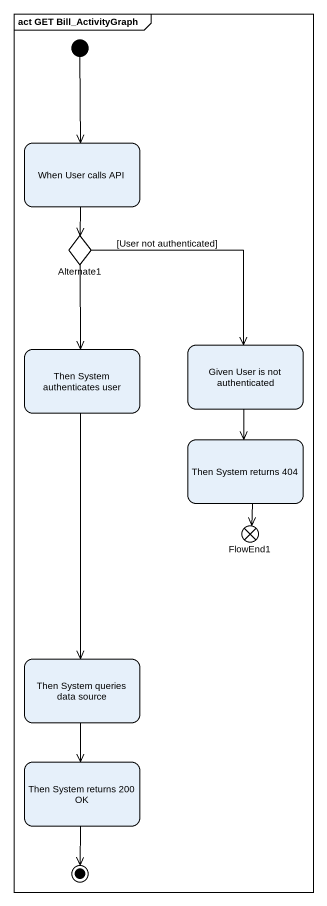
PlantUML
@startuml
mainframe act GET Bill_ActivityGraph
hide empty description
state "When User calls API" as When_User_calls_API
state Alternate1 <<choice>>
state "Then System authenticates user" as Then_System_authenticates
state "Given User is not authenticated" as Given_User_is_not
state "Then System returns 404" as Then_System_returns_404
state FlowEnd1 <<end>>
state "Then System queries data source" as Then_System_queries_data
state "Then System returns 200 OK" as Then_System_returns_200_OK
[*] --> When_User_calls_API
When_User_calls_API --> Alternate1
Alternate1 --> Then_System_authenticates
Alternate1 --> Given_User_is_not : [User not authenticated]
Then_System_authenticates --> Then_System_queries_data
Given_User_is_not --> Then_System_returns_404
Then_System_returns_404 --> FlowEnd1
Then_System_queries_data --> Then_System_returns_200_OK
Then_System_returns_200_OK --> [*]
@enduml
